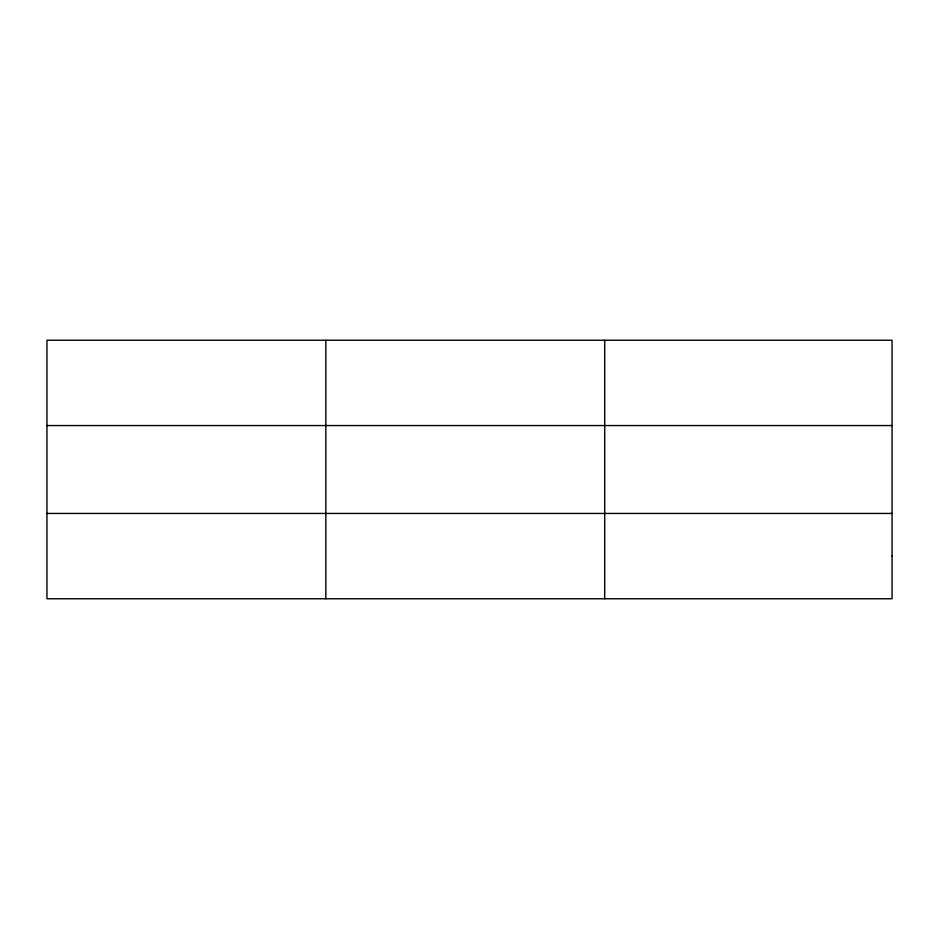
<?xml version="1.0" encoding="UTF-8"?>
<svg xmlns="http://www.w3.org/2000/svg" width="939" height="939" viewBox="0 0 939 939"><rect width="100%" height="100%" fill="white"/><g stroke="black" fill="none" stroke-linecap="round" stroke-linejoin="round"><path stroke-width="1.41" d="M325.833 598.765L325.833 340.235M604.716 598.765L604.716 340.235M46.95 425.555L892.05 425.555M46.95 513.445L892.05 513.445M892.05 556.111L892.05 598.765L46.95 598.765L46.95 340.235L892.05 340.235L892.05 556.111"/></g></svg>
